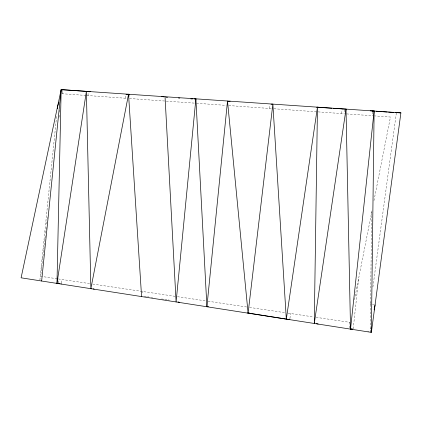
<?xml version="1.0" encoding="UTF-8"?>
<svg xmlns="http://www.w3.org/2000/svg" width="422" height="422" viewBox="0 0 422 422"><rect width="100%" height="100%" fill="white"/><g stroke="black" fill="none" stroke-linecap="round" stroke-linejoin="round"><path stroke-width="0.32" stroke-dasharray="2.11 1.58" d="M371.692 212.197L370.21 331.513L370.785 328.337M58.294 283.025L58.347 280.699M62.382 93.758L62.445 90.83M88.029 95.578L88.129 92.349M39.89 280.076L56.706 115.19M353.198 328.854L358.668 278.277M45.381 235.74L40.702 276.32L57.629 278.842M45.671 233.202L46.436 226.577M46.742 223.961L46.969 221.998M47.354 218.622L47.501 217.351M59.043 117.274L59.275 115.269M59.639 112.099L59.871 110.073M269.273 108.433L269.679 105.009M370.542 304.631L370.806 302.674M372.916 287.002L396.374 112.653M289.93 318.362L290.642 313.525M341.556 113.56L342.158 109.525M61.306 282.983L61.844 279.469M125.26 98.215L125.861 95.114M354.433 299.768L371.946 210.91M373.971 200.624L390.45 117.026L374.536 115.897M61.733 92.249L62.103 90.999M372.484 304.726L373.776 304.784M61.76 93.716L86.083 95.441M86.742 95.483L126.843 98.331M129.47 98.516L165.624 101.08M166.284 101.127L195.866 103.226M196.525 103.274L226.108 105.368M228.735 105.558L271.715 108.602M273.925 108.76L317.481 111.851M318.141 111.899L344.484 113.766M346.615 113.919L372.7 115.765M58.283 278.937L90.187 283.684M92.729 284.064L175.151 296.334M177.435 296.677L205.63 300.87M208.035 301.229L247.139 307.052M249.544 307.411L284.998 312.686M288.12 313.15L313.514 316.933M316.12 317.318L349.98 322.361M144.282 296.26L146.861 296.655M147.505 296.756L148.792 296.956M151.366 297.352L152.653 297.552M161.668 298.94L164.242 299.34M164.886 299.435L167.46 299.836M168.104 299.936L169.391 300.132M367.678 331.117L368.944 331.317M129.549 95.356L129.617 96.416M142.061 291.407L142.151 292.831M247.387 311.821L247.403 312.164M344.816 109.63L344.869 112.009M349.173 322.239L349.295 328.1M372.246 111.893L372.262 115.733"/><path stroke-width="0.63" d="M370.21 110.77L374.119 111.039L371.365 332.367L21.1 277.813L61.158 89.633L400.9 112.869L371.365 332.367L370.595 331.797M333.164 108.327L346.019 109.113L314.279 323.474L317.46 107.162L286.322 319.122L272.865 104.113L248.099 313.166L227.505 101.011L206.907 306.752L208.489 306.636M314.321 323.484L314.327 323.03M60.003 283.521L56.975 283.399L61.158 89.633L90.793 91.658L89.2 91.796M62.456 90.245L62.467 89.722M88.145 91.796L88.156 91.511M314.279 323.474L314.332 322.825M193.972 98.943L195.892 98.848L176.101 301.957L165.039 96.738M192.69 99.006L192.727 98.632M57.371 108.649L57.608 106.307M41.636 281.015L61.158 89.633M374.119 111.039L350.529 329.118L352.47 329.018M289.84 319.011L289.745 319.654L247.445 312.924M56.975 283.399L86.389 91.358L90.867 288.68L128.541 94.243L127.481 94.333M61.137 284.048L61.216 283.568M57.571 106.687L58.79 102.214M374.145 309.927L375.068 304.848M126.02 94.306L129.48 94.296L129.517 94.823M228.228 101.465L230.18 101.196M271.051 104.255L272.348 104.076M352.127 328.96L350.529 329.118L346.019 109.113M316.954 107.504L316.954 107.214L320.725 107.388M400.9 112.869L395.071 112.563M316.954 107.214L331.866 108.238M374.847 111.181L372.241 111.002L372.241 111.297M376.155 111.271L381.372 111.63M382.675 111.719L387.243 112.03M388.546 112.12L393.763 112.479M166.226 97.197L167.518 97.287M178.49 98.036L179.783 98.126M190.755 98.875L192.047 98.964M161.668 96.506L163.905 96.875M248.632 312.876L251.043 313.625M316.511 323.542L318.146 324.075M93.13 288.833L94.164 289.197M178.1 301.872L179.725 302.521M128.541 94.243L141.586 296.582M195.892 98.848L206.907 306.752M91.585 288.453L91.59 288.79"/></g></svg>
